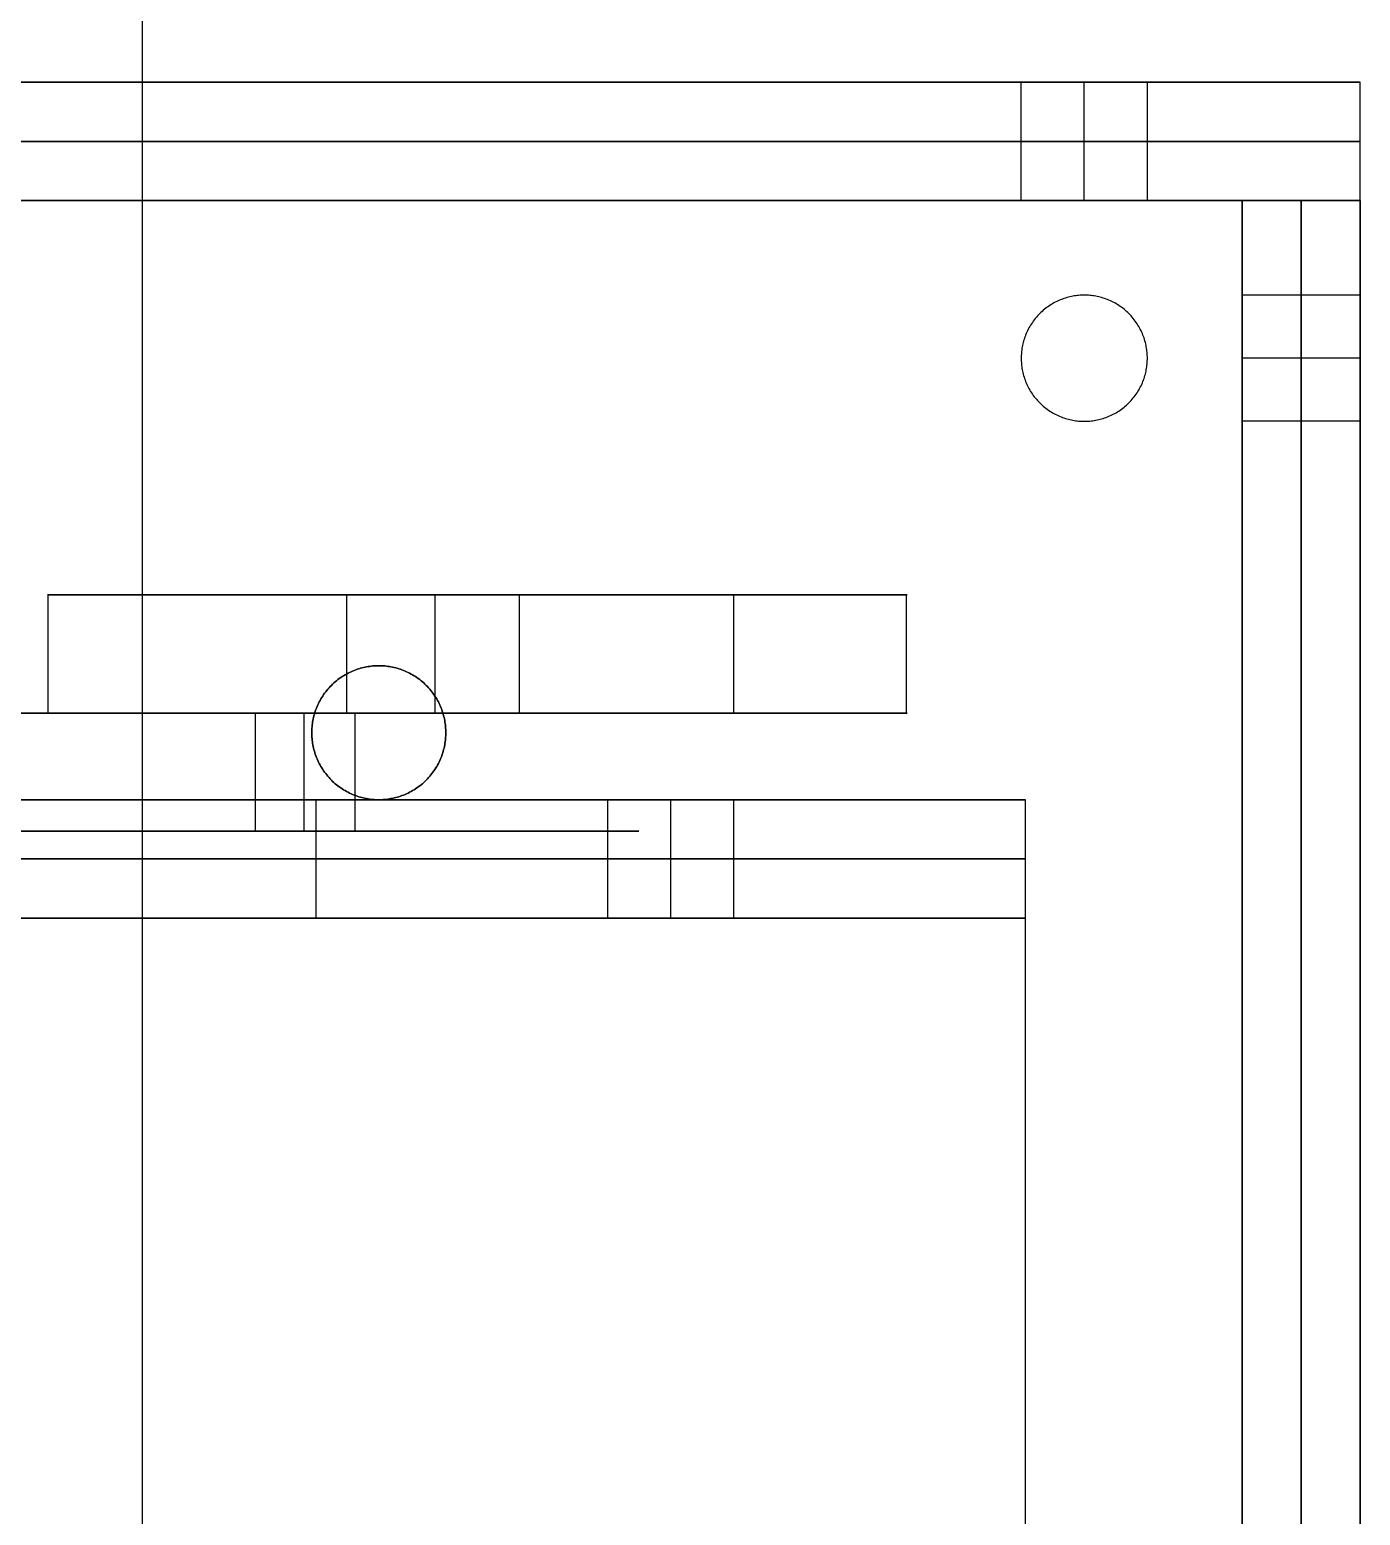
# Model space of a CAD drawing. Header units: millimetres. Extents: x -232 to 139, y -100 to 100.
# Drawn here: x 36.14 to 69.89, y 15.15 to 52.83 of the extents above; entities that cross this region are included whole.
import ezdxf

# ---------------------------------------------------------------- set-up
doc = ezdxf.new("R2010")
doc.units = ezdxf.units.MM
doc.header["$MEASUREMENT"] = 0
doc.layers.add('body', color=30, linetype='Continuous', true_color=0xff8000)

msp = doc.modelspace()

# ---------------------------------------------------------------- linework, layer by layer
at = {"layer": 'body'}
for p, q in [((39, -91.4, -4), (39, 91.4, -4)), ((39, -91.4, -7), (39, 91.4, -7)), ((39, -91.4, -74), (39, 91.4, -74)), ((39, -91.4, -71), (39, 91.4, -71)), ((30.014, 51.5, 57.149), (52.554, 51.5, 57.149)), ((30.014, 48.5, 57.149), (52.554, 48.5, 57.149)), ((66.887, 48.5, 22.408), (66.887, -48.5, 22.408)), ((69.887, 48.5, 22.408), (69.887, -48.5, 22.408)), ((61.395, 33.3, 229.141), (-11.074, 33.3, 229.141)), ((61.395, 30.3, 229.141), (-11.074, 30.3, 229.141))]:
    msp.add_line(p, q, dxfattribs=at)
for points in [[(69.887, 51.5, 5), (18.887, 51.5, 5), (-32.113, 51.5, 5)], [(0.406, 51.5, 109.298), (35.146, 51.5, 74.557), (69.887, 51.5, 39.816)], [(61.287, 48.5, 12), (61.287, 50, 12), (61.287, 51.5, 12)], [(61.287, 48.5, 35.816), (61.287, 50, 35.816), (61.287, 51.5, 35.816)], [(62.887, 48.5, 10.4), (62.887, 50, 10.4), (62.887, 51.5, 10.4)], [(62.887, 48.5, 13.6), (62.887, 50, 13.6), (62.887, 51.5, 13.6)], [(62.887, 48.5, 34.216), (62.887, 50, 34.216), (62.887, 51.5, 34.216)], [(62.887, 48.5, 37.416), (62.887, 50, 37.416), (62.887, 51.5, 37.416)], [(64.487, 48.5, 12), (64.487, 50, 12), (64.487, 51.5, 12)], [(64.487, 48.5, 35.816), (64.487, 50, 35.816), (64.487, 51.5, 35.816)], [(69.887, 48.5, 5), (69.887, 50, 5), (69.887, 51.5, 5)], [(69.887, 51.5, 39.816), (69.887, 51.5, 22.408), (69.887, 51.5, 5)], [(69.887, 48.5, 39.816), (69.887, 50, 39.816), (69.887, 51.5, 39.816)], [(69.887, 48.5, 22.408), (69.887, 50, 22.408), (69.887, 51.5, 22.408)], [(69.887, 50, 5), (18.887, 50, 5), (-32.113, 50, 5)], [(0.406, 50, 109.298), (35.146, 50, 74.557), (69.887, 50, 39.816)], [(69.887, 50, 39.816), (69.887, 50, 22.408), (69.887, 50, 5)], [(69.887, 48.5, 5), (18.887, 48.5, 5), (-32.113, 48.5, 5)], [(66.887, 48.5, 5), (18.887, 48.5, 5), (-29.113, 48.5, 5)], [(66.887, 48.5, 8), (18.887, 48.5, 8), (-29.113, 48.5, 8)], [(66.887, 48.5, 6.5), (18.887, 48.5, 6.5), (-29.113, 48.5, 6.5)], [(0.406, 48.5, 109.298), (35.146, 48.5, 74.557), (69.887, 48.5, 39.816)], [(69.887, 48.5, 39.816), (68.387, 48.5, 39.816), (66.887, 48.5, 39.816)], [(66.887, -48.5, 39.816), (66.887, 0, 39.816), (66.887, 48.5, 39.816)], [(69.887, 48.5, 5), (68.387, 48.5, 5), (66.887, 48.5, 5)], [(66.887, 48.5, 39.816), (66.887, 48.5, 22.408), (66.887, 48.5, 5)], [(66.887, 48.5, 5), (66.887, 0, 5), (66.887, -48.5, 5)], [(69.887, 48.5, 22.408), (68.387, 48.5, 22.408), (66.887, 48.5, 22.408)], [(66.887, -48.5, 5), (66.887, 0, 5), (66.887, 48.5, 5)], [(66.887, 48.5, 5), (66.887, 48.5, 6.5), (66.887, 48.5, 8)], [(66.887, -48.5, 8), (66.887, 0, 8), (66.887, 48.5, 8)], [(66.887, -48.5, 6.5), (66.887, 0, 6.5), (66.887, 48.5, 6.5)], [(68.387, -48.5, 39.816), (68.387, 0, 39.816), (68.387, 48.5, 39.816)], [(68.387, 48.5, 39.816), (68.387, 48.5, 22.408), (68.387, 48.5, 5)], [(68.387, 48.5, 5), (68.387, 0, 5), (68.387, -48.5, 5)], [(69.887, 48.5, 39.816), (69.887, 48.5, 22.408), (69.887, 48.5, 5)], [(69.887, -48.5, 39.816), (69.887, 0, 39.816), (69.887, 48.5, 39.816)], [(69.887, 48.5, 39.816), (69.887, 48.5, 22.408), (69.887, 48.5, 5)], [(69.887, 48.5, 5), (69.887, 0, 5), (69.887, -48.5, 5)], [(62.887, 46.1, 8), (62.887, 46.1, 6.5), (62.887, 46.1, 5)], [(69.887, 46.1, 35.816), (68.387, 46.1, 35.816), (66.887, 46.1, 35.816)], [(69.887, 46.1, 12), (68.387, 46.1, 12), (66.887, 46.1, 12)], [(61.287, 44.5, 8), (61.287, 44.5, 6.5), (61.287, 44.5, 5)], [(64.487, 44.5, 8), (64.487, 44.5, 6.5), (64.487, 44.5, 5)], [(69.887, 44.5, 10.4), (68.387, 44.5, 10.4), (66.887, 44.5, 10.4)], [(69.887, 44.5, 13.6), (68.387, 44.5, 13.6), (66.887, 44.5, 13.6)], [(69.887, 44.5, 34.216), (68.387, 44.5, 34.216), (66.887, 44.5, 34.216)], [(69.887, 44.5, 37.416), (68.387, 44.5, 37.416), (66.887, 44.5, 37.416)], [(62.887, 42.9, 8), (62.887, 42.9, 6.5), (62.887, 42.9, 5)], [(69.887, 42.9, 12), (68.387, 42.9, 12), (66.887, 42.9, 12)], [(69.887, 42.9, 35.816), (68.387, 42.9, 35.816), (66.887, 42.9, 35.816)], [(36.612, 38.5, 71.676), (41.518, 38.5, 132.284), (46.425, 38.5, 192.891)], [(36.612, 35.5, 71.676), (36.612, 37, 71.676), (36.612, 38.5, 71.676)], [(44.188, 35.5, 71.192), (44.188, 37, 71.192), (44.188, 38.5, 71.192)], [(46.425, 35.5, 192.891), (46.425, 37, 192.891), (46.425, 38.5, 192.891)], [(48.565, 35.5, 70.709), (48.565, 37, 70.709), (48.565, 38.5, 70.709)], [(58.378, 38.5, 191.924), (53.471, 38.5, 131.316), (48.565, 38.5, 70.709)], [(54.001, 35.5, 192.408), (54.001, 37, 192.408), (54.001, 38.5, 192.408)], [(58.378, 35.5, 191.924), (58.378, 37, 191.924), (58.378, 38.5, 191.924)], [(44.995, 36.7, 5), (44.995, 36.7, 6.5), (44.995, 36.7, 8)], [(14.801, 35.5, 64.42), (28.33, 35.5, 63.322), (41.86, 35.5, 62.223)], [(43.091, 35.5, 80.177), (29.675, 35.5, 81.266), (16.259, 35.5, 82.355)], [(36.612, 35.5, 71.676), (41.518, 35.5, 132.284), (46.425, 35.5, 192.891)], [(41.86, 35.5, 62.223), (41.86, 34, 62.223), (41.86, 32.5, 62.223)], [(43.091, 35.5, 80.177), (43.091, 34, 80.177), (43.091, 32.5, 80.177)], [(44.388, 35.5, 71.192), (44.388, 34, 71.192), (44.388, 32.5, 71.192)], [(58.378, 35.5, 191.924), (53.471, 35.5, 131.316), (48.565, 35.5, 70.709)], [(43.295, 35, 5), (43.295, 35, 6.5), (43.295, 35, 8)], [(46.695, 35, 5), (46.695, 35, 6.5), (46.695, 35, 8)], [(61.395, 33.3, 274.869), (23.661, 33.3, 274.869), (-14.074, 33.3, 274.869)], [(61.395, 33.3, 277.869), (23.661, 33.3, 277.869), (-14.074, 33.3, 277.869)], [(61.395, 33.3, 276.369), (23.661, 33.3, 276.369), (-14.074, 33.3, 276.369)], [(-11.074, 33.3, 274.869), (25.161, 33.3, 274.869), (61.395, 33.3, 274.869)], [(43.407, 33.3, 197.38), (32.407, 33.3, 197.381), (21.407, 33.3, 197.381)], [(43.407, 30.3, 192.407), (43.407, 31.8, 192.407), (43.407, 33.3, 192.407)], [(43.407, 30.3, 197.38), (43.407, 31.8, 197.38), (43.407, 33.3, 197.38)], [(43.407, 33.3, 192.407), (43.407, 33.3, 194.894), (43.407, 33.3, 197.38)], [(43.407, 30.3, 194.894), (43.407, 31.8, 194.894), (43.407, 33.3, 194.894)], [(44.995, 33.3, 5), (44.995, 33.3, 6.5), (44.995, 33.3, 8)], [(50.801, 30.3, 192.407), (50.801, 31.8, 192.407), (50.801, 33.3, 192.407)], [(52.401, 30.3, 183.414), (52.401, 31.8, 183.414), (52.401, 33.3, 183.414)], [(52.401, 30.3, 194.007), (52.401, 31.8, 194.007), (52.401, 33.3, 194.007)], [(52.401, 30.3, 190.807), (52.401, 31.8, 190.807), (52.401, 33.3, 190.807)], [(54.001, 30.3, 192.407), (54.001, 31.8, 192.407), (54.001, 33.3, 192.407)], [(61.395, 30.3, 274.869), (61.395, 31.8, 274.869), (61.395, 33.3, 274.869)], [(61.395, 30.3, 192.407), (61.395, 31.8, 192.407), (61.395, 33.3, 192.407)], [(61.395, 30.3, 197.381), (61.395, 31.8, 197.381), (61.395, 33.3, 197.381)], [(61.395, -33.3, 274.869), (61.395, 0, 274.869), (61.395, 33.3, 274.869)], [(61.395, 33.3, 274.869), (61.395, 33.3, 276.369), (61.395, 33.3, 277.869)], [(61.395, -33.3, 277.869), (61.395, 0, 277.869), (61.395, 33.3, 277.869)], [(61.395, -33.3, 276.369), (61.395, 0, 276.369), (61.395, 33.3, 276.369)], [(14.801, 32.5, 64.42), (28.33, 32.5, 63.322), (41.86, 32.5, 62.223)], [(43.091, 32.5, 80.177), (29.675, 32.5, 81.266), (16.259, 32.5, 82.355)], [(-11.074, 31.8, 274.869), (25.161, 31.8, 274.869), (61.395, 31.8, 274.869)], [(43.407, 31.8, 197.38), (32.407, 31.8, 197.381), (21.407, 31.8, 197.381)], [(43.407, 31.8, 192.407), (43.407, 31.8, 194.894), (43.407, 31.8, 197.38)], [(-11.074, 30.3, 274.869), (25.161, 30.3, 274.869), (61.395, 30.3, 274.869)], [(43.407, 30.3, 197.38), (32.407, 30.3, 197.381), (21.407, 30.3, 197.381)], [(43.407, 30.3, 192.407), (43.407, 30.3, 194.894), (43.407, 30.3, 197.38)]]:
    msp.add_open_spline(points, degree=2, dxfattribs=at)
at = {"layer": 'body', "extrusion": (-1.13243e-13, 1, 0)}
msp.add_rational_spline([(64.487, 51.5, 12), (64.487, 51.5, 13.6), (62.887, 51.5, 13.6), (61.287, 51.5, 13.6), (61.287, 51.5, 12), (61.287, 51.5, 10.4), (62.887, 51.5, 10.4), (64.487, 51.5, 10.4), (64.487, 51.5, 12)], [0.999999720675, 0.707106920849, 1, 0.707106781187, 1, 0.707106781187, 1, 0.707106920849, 0.999999720675], degree=2, knots=[0, 0, 0, 2.513274, 2.513274, 5.026548, 5.026548, 7.539823, 7.539823, 10.053096, 10.053096, 10.053096], dxfattribs=at)
at = {"layer": 'body', "extrusion": (-1.06581e-13, 1, 0)}
msp.add_rational_spline([(64.487, 51.5, 35.816), (64.487, 51.5, 37.416), (62.887, 51.5, 37.416), (61.287, 51.5, 37.416), (61.287, 51.5, 35.816), (61.287, 51.5, 34.216), (62.887, 51.5, 34.216), (64.487, 51.5, 34.216), (64.487, 51.5, 35.816)], [0.999999720675, 0.707106920849, 1, 0.707106781187, 1, 0.707106781187, 1, 0.707106920849, 0.999999720675], degree=2, knots=[0, 0, 0, 2.513274, 2.513274, 5.026548, 5.026548, 7.539823, 7.539823, 10.053096, 10.053096, 10.053096], dxfattribs=at)
at = {"layer": 'body', "extrusion": (-1.04361e-13, 1, 0)}
msp.add_rational_spline([(64.487, 48.5, 12), (64.487, 48.5, 13.6), (62.887, 48.5, 13.6), (61.287, 48.5, 13.6), (61.287, 48.5, 12), (61.287, 48.5, 10.4), (62.887, 48.5, 10.4), (64.487, 48.5, 10.4), (64.487, 48.5, 12)], [0.999999860338, 0.707106851018, 1, 0.707106781187, 1, 0.707106781187, 1, 0.707106851018, 0.999999860338], degree=2, knots=[0, 0, 0, 2.513274, 2.513274, 5.026548, 5.026548, 7.539823, 7.539823, 10.053096, 10.053096, 10.053096], dxfattribs=at)
at = {"layer": 'body', "extrusion": (-1.02141e-13, 1, 0)}
msp.add_rational_spline([(64.487, 48.5, 35.816), (64.487, 48.5, 37.416), (62.887, 48.5, 37.416), (61.287, 48.5, 37.416), (61.287, 48.5, 35.816), (61.287, 48.5, 34.216), (62.887, 48.5, 34.216), (64.487, 48.5, 34.216), (64.487, 48.5, 35.816)], [0.999999720675, 0.707106920849, 1, 0.707106781187, 1, 0.707106781187, 1, 0.707106920849, 0.999999720675], degree=2, knots=[0, 0, 0, 2.513274, 2.513274, 5.026548, 5.026548, 7.539823, 7.539823, 10.053096, 10.053096, 10.053096], dxfattribs=at)
at = {"layer": 'body'}
for points, weights, knots in [([(62.887, 46.1, 5), (64.487, 46.1, 5), (64.487, 44.5, 5), (64.487, 42.9, 5), (62.887, 42.9, 5), (61.287, 42.9, 5), (61.287, 44.5, 5), (61.287, 46.1, 5), (62.887, 46.1, 5)], [1, 0.707106781187, 1, 0.707106781187, 1, 0.707106781187, 1, 0.707106851018, 0.999999860338], [0, 0, 0, 2.513274, 2.513274, 5.026549, 5.026549, 7.539823, 7.539823, 10.053096, 10.053096, 10.053096]), ([(62.887, 46.1, 8), (64.487, 46.1, 8), (64.487, 44.5, 8), (64.487, 42.9, 8), (62.887, 42.9, 8), (61.287, 42.9, 8), (61.287, 44.5, 8), (61.287, 46.1, 8), (62.887, 46.1, 8)], [1, 0.707106781187, 1, 0.707106781187, 1, 0.707106781187, 1, 0.707106851018, 0.999999860338], [0, 0, 0, 2.513274, 2.513274, 5.026549, 5.026549, 7.539823, 7.539823, 10.053096, 10.053096, 10.053096]), ([(46.695, 35, 5), (46.695, 33.3, 5), (44.995, 33.3, 5), (43.295, 33.3, 5), (43.295, 35, 5), (43.295, 36.7, 5), (44.995, 36.7, 5), (46.695, 36.7, 5), (46.695, 35, 5)], [1, 0.707106781187, 1, 0.707106781187, 1, 0.707106781187, 1, 0.707106851018, 0.999999860338], [-10.681415, -10.681415, -10.681415, -8.011061, -8.011061, -5.340707, -5.340707, -2.670353, -2.670353, 0, 0, 0]), ([(46.695, 35, 8), (46.695, 33.3, 8), (44.995, 33.3, 8), (43.295, 33.3, 8), (43.295, 35, 8), (43.295, 36.7, 8), (44.995, 36.7, 8), (46.695, 36.7, 8), (46.695, 35, 8)], [1, 0.707106781187, 1, 0.707106781187, 1, 0.707106781187, 1, 0.707106851018, 0.999999860338], [-10.681415, -10.681415, -10.681415, -8.011061, -8.011061, -5.340707, -5.340707, -2.670353, -2.670353, 0, 0, 0]), ([(46.695, 35, 8), (46.695, 36.7, 8), (44.995, 36.7, 8), (43.295, 36.7, 8), (43.295, 35, 8), (43.295, 33.3, 8), (44.995, 33.3, 8), (46.695, 33.3, 8), (46.695, 35, 8)], [1, 0.707106781187, 1, 0.707106781187, 1, 0.707106781187, 1, 0.707106781187, 1], [0, 0, 0, 2.670354, 2.670354, 5.340708, 5.340708, 8.011061, 8.011061, 10.681415, 10.681415, 10.681415])]:
    msp.add_rational_spline(points, weights, degree=2, knots=knots, dxfattribs=at)
at = {"layer": 'body', "extrusion": (-1, 3.83516e-14, 2.51069e-06)}
msp.add_open_spline([(66.887, 46.1, 12), (66.887, 46.1, 12.424), (66.887, 45.931, 12.831), (66.887, 45.483, 13.28), (66.887, 45.306, 13.398), (66.887, 44.918, 13.559), (66.887, 44.71, 13.6), (66.887, 44.5, 13.6), (66.887, 44.29, 13.6), (66.887, 44.082, 13.559), (66.887, 43.694, 13.398), (66.887, 43.517, 13.28), (66.887, 43.069, 12.831), (66.887, 42.9, 12.424), (66.887, 42.9, 12), (66.887, 42.9, 11.576), (66.887, 43.069, 11.169), (66.887, 43.517, 10.72), (66.887, 43.694, 10.602), (66.887, 44.082, 10.441), (66.887, 44.29, 10.4), (66.887, 44.5, 10.4), (66.887, 44.71, 10.4), (66.887, 44.918, 10.441), (66.887, 45.306, 10.602), (66.887, 45.483, 10.72), (66.887, 45.931, 11.169), (66.887, 46.1, 11.576), (66.887, 46.1, 12)], degree=3, knots=[0, 0, 0, 0, 1.283182, 1.283182, 1.91855, 1.91855, 2.553917, 2.553917, 2.553917, 3.189284, 3.189284, 3.824652, 3.824652, 5.107834, 5.107834, 5.107834, 6.390895, 6.390895, 7.026323, 7.026323, 7.661751, 7.661751, 7.661751, 8.297179, 8.297179, 8.932607, 8.932607, 10.215669, 10.215669, 10.215669, 10.215669], dxfattribs=at)
at = {"layer": 'body', "extrusion": (-1, 3.10862e-14, 2.51069e-06)}
msp.add_open_spline([(66.887, 46.1, 35.816), (66.887, 46.1, 36.241), (66.887, 45.931, 36.648), (66.887, 45.483, 37.096), (66.887, 45.306, 37.214), (66.887, 44.918, 37.375), (66.887, 44.71, 37.416), (66.887, 44.5, 37.416), (66.887, 44.29, 37.416), (66.887, 44.082, 37.375), (66.887, 43.694, 37.214), (66.887, 43.517, 37.096), (66.887, 43.069, 36.648), (66.887, 42.9, 36.241), (66.887, 42.9, 35.816), (66.887, 42.9, 35.392), (66.887, 43.069, 34.985), (66.887, 43.517, 34.536), (66.887, 43.694, 34.418), (66.887, 44.082, 34.258), (66.887, 44.29, 34.216), (66.887, 44.5, 34.216), (66.887, 44.71, 34.216), (66.887, 44.918, 34.258), (66.887, 45.306, 34.418), (66.887, 45.483, 34.536), (66.887, 45.931, 34.985), (66.887, 46.1, 35.392), (66.887, 46.1, 35.816)], degree=3, knots=[0, 0, 0, 0, 1.283182, 1.283182, 1.91855, 1.91855, 2.553917, 2.553917, 2.553917, 3.189285, 3.189285, 3.824652, 3.824652, 5.107834, 5.107834, 5.107834, 6.390895, 6.390895, 7.026323, 7.026323, 7.661751, 7.661751, 7.661751, 8.297179, 8.297179, 8.932608, 8.932608, 10.215669, 10.215669, 10.215669, 10.215669], dxfattribs=at)
at = {"layer": 'body', "extrusion": (1, 0, 0)}
msp.add_rational_spline([(66.887, 46.1, 35.816), (66.887, 46.1, 34.216), (66.887, 44.5, 34.216), (66.887, 42.9, 34.216), (66.887, 42.9, 35.816), (66.887, 42.9, 37.416), (66.887, 44.5, 37.416), (66.887, 46.1, 37.416), (66.887, 46.1, 35.816)], [1, 0.707106781187, 1, 0.707106781187, 1, 0.707106781187, 1, 0.707106781187, 1], degree=2, knots=[-10.053096, -10.053096, -10.053096, -7.539822, -7.539822, -5.026548, -5.026548, -2.513274, -2.513274, 0, 0, 0], dxfattribs=at)
at = {"layer": 'body', "extrusion": (-1, 3.31639e-14, 2.51069e-06)}
msp.add_open_spline([(69.887, 46.1, 12), (69.887, 46.1, 12.424), (69.887, 45.931, 12.831), (69.887, 45.483, 13.28), (69.887, 45.306, 13.398), (69.887, 44.918, 13.559), (69.887, 44.71, 13.6), (69.887, 44.5, 13.6), (69.887, 44.29, 13.6), (69.887, 44.082, 13.559), (69.887, 43.694, 13.398), (69.887, 43.517, 13.28), (69.887, 43.069, 12.831), (69.887, 42.9, 12.424), (69.887, 42.9, 12), (69.887, 42.9, 11.576), (69.887, 43.069, 11.169), (69.887, 43.517, 10.72), (69.887, 43.694, 10.602), (69.887, 44.082, 10.441), (69.887, 44.29, 10.4), (69.887, 44.5, 10.4), (69.887, 44.71, 10.4), (69.887, 44.918, 10.441), (69.887, 45.306, 10.602), (69.887, 45.483, 10.72), (69.887, 45.931, 11.169), (69.887, 46.1, 11.576), (69.887, 46.1, 12)], degree=3, knots=[0, 0, 0, 0, 1.283182, 1.283182, 1.91855, 1.91855, 2.553917, 2.553917, 2.553917, 3.189284, 3.189284, 3.824652, 3.824652, 5.107834, 5.107834, 5.107834, 6.390895, 6.390895, 7.026323, 7.026323, 7.661751, 7.661751, 7.661751, 8.297179, 8.297179, 8.932607, 8.932607, 10.215669, 10.215669, 10.215669, 10.215669], dxfattribs=at)
at = {"layer": 'body', "extrusion": (-1, 3.0274e-14, 2.51069e-06)}
msp.add_open_spline([(69.887, 46.1, 35.816), (69.887, 46.1, 36.241), (69.887, 45.931, 36.648), (69.887, 45.483, 37.096), (69.887, 45.306, 37.214), (69.887, 44.918, 37.375), (69.887, 44.71, 37.416), (69.887, 44.5, 37.416), (69.887, 44.29, 37.416), (69.887, 44.082, 37.375), (69.887, 43.694, 37.214), (69.887, 43.517, 37.096), (69.887, 43.069, 36.648), (69.887, 42.9, 36.241), (69.887, 42.9, 35.816), (69.887, 42.9, 35.392), (69.887, 43.069, 34.985), (69.887, 43.517, 34.536), (69.887, 43.694, 34.418), (69.887, 44.082, 34.258), (69.887, 44.29, 34.216), (69.887, 44.5, 34.216), (69.887, 44.71, 34.216), (69.887, 44.918, 34.258), (69.887, 45.306, 34.418), (69.887, 45.483, 34.536), (69.887, 45.931, 34.985), (69.887, 46.1, 35.392), (69.887, 46.1, 35.816)], degree=3, knots=[0, 0, 0, 0, 1.283182, 1.283182, 1.91855, 1.91855, 2.553917, 2.553917, 2.553917, 3.189285, 3.189285, 3.824652, 3.824652, 5.107834, 5.107834, 5.107834, 6.390896, 6.390896, 7.026324, 7.026324, 7.661752, 7.661752, 7.661752, 8.29718, 8.29718, 8.932608, 8.932608, 10.215669, 10.215669, 10.215669, 10.215669], dxfattribs=at)
at = {"layer": 'body', "extrusion": (0, -1, 0)}
for points, weights, knots in [([(48.565, 38.5, 70.709), (48.081, 38.5, 64.732), (42.104, 38.5, 65.216), (36.128, 38.5, 65.7), (36.612, 38.5, 71.676)], [1, 0.707106781187, 1, 0.707106781187, 1], [0, 0, 0, 9.418495, 9.418495, 18.83699, 18.83699, 18.83699]), ([(44.188, 38.5, 71.192), (44.188, 38.5, 72.792), (42.588, 38.5, 72.792), (40.988, 38.5, 72.792), (40.988, 38.5, 71.192), (40.988, 38.5, 69.592), (42.588, 38.5, 69.592), (44.188, 38.5, 69.592), (44.188, 38.5, 71.192)], [1, 0.707106781187, 1, 0.707106781187, 1, 0.707106781187, 1, 0.707106781187, 1], [28.890086, 28.890086, 28.890086, 31.40336, 31.40336, 33.916634, 33.916634, 36.429908, 36.429908, 38.943183, 38.943183, 38.943183]), ([(48.565, 35.5, 70.709), (48.081, 35.5, 64.732), (42.104, 35.5, 65.216), (36.128, 35.5, 65.7), (36.612, 35.5, 71.676)], [1, 0.707106781187, 1, 0.707106781187, 1], [0, 0, 0, 9.418495, 9.418495, 18.83699, 18.83699, 18.83699]), ([(44.188, 35.5, 71.192), (44.188, 35.5, 72.792), (42.588, 35.5, 72.792), (40.988, 35.5, 72.792), (40.988, 35.5, 71.192), (40.988, 35.5, 69.592), (42.588, 35.5, 69.592), (44.188, 35.5, 69.592), (44.188, 35.5, 71.192)], [1, 0.707106781187, 1, 0.707106781187, 1, 0.707106781187, 1, 0.707106781187, 1], [28.890086, 28.890086, 28.890086, 31.40336, 31.40336, 33.916634, 33.916634, 36.429908, 36.429908, 38.943183, 38.943183, 38.943183])]:
    msp.add_rational_spline(points, weights, degree=2, knots=knots, dxfattribs=at)
at = {"layer": 'body', "extrusion": (5.90582e-16, 1, -4.78111e-17)}
for points in [[(46.425, 38.5, 192.891), (46.909, 38.5, 198.868), (52.885, 38.5, 198.384), (58.862, 38.5, 197.9), (58.378, 38.5, 191.924)], [(46.425, 35.5, 192.891), (46.909, 35.5, 198.868), (52.885, 35.5, 198.384), (58.862, 35.5, 197.9), (58.378, 35.5, 191.924)]]:
    msp.add_rational_spline(points, [1, 0.707106781187, 1, 0.707106781187, 1], degree=2, knots=[-140.448593, -140.448593, -140.448593, -131.030098, -131.030098, -121.611604, -121.611604, -121.611604], dxfattribs=at)
at = {"layer": 'body', "extrusion": (0, 1, 0)}
for points, weights, knots in [([(54.001, 38.5, 192.408), (54.001, 38.5, 194.008), (52.401, 38.5, 194.007), (50.801, 38.5, 194.007), (50.801, 38.5, 192.407), (50.801, 38.5, 190.807), (52.401, 38.5, 190.807), (54.001, 38.5, 190.808), (54.001, 38.5, 192.408)], [1, 0.707106781187, 1, 0.707106781187, 1, 0.707106781187, 1, 0.707106781187, 1], [18.83699, 18.83699, 18.83699, 21.350264, 21.350264, 23.863538, 23.863538, 26.376812, 26.376812, 28.890086, 28.890086, 28.890086]), ([(44.388, 35.5, 71.192), (44.388, 35.5, 69.392), (42.588, 35.5, 69.392), (40.788, 35.5, 69.392), (40.788, 35.5, 71.192), (40.788, 35.5, 72.992), (42.588, 35.5, 72.992), (44.388, 35.5, 72.992), (44.388, 35.5, 71.192)], [1, 0.707106781187, 1, 0.707106781187, 1, 0.707106781187, 1, 0.707106781187, 1], [208.673496, 208.673496, 208.673496, 211.500929, 211.500929, 214.328363, 214.328363, 217.155796, 217.155796, 219.983229, 219.983229, 219.983229]), ([(41.86, 35.5, 62.223), (45.608, 35.5, 61.919), (48.458, 35.5, 64.372), (51.309, 35.5, 66.825), (51.566, 35.5, 70.577), (51.823, 35.5, 74.328), (49.335, 35.5, 77.148), (46.846, 35.5, 79.967), (43.091, 35.5, 80.177)], [1, 0.922676311904, 1, 0.922676311904, 1, 0.922676311904, 1, 0.922676311904, 1], [109.991202, 109.991202, 109.991202, 117.3461, 117.3461, 124.700998, 124.700998, 132.055896, 132.055896, 139.410794, 139.410794, 139.410794]), ([(54.001, 35.5, 192.408), (54.001, 35.5, 194.008), (52.401, 35.5, 194.007), (50.801, 35.5, 194.007), (50.801, 35.5, 192.407), (50.801, 35.5, 190.807), (52.401, 35.5, 190.807), (54.001, 35.5, 190.808), (54.001, 35.5, 192.408)], [1, 0.707106781187, 1, 0.707106781187, 1, 0.707106781187, 1, 0.707106781187, 1], [18.83699, 18.83699, 18.83699, 21.350264, 21.350264, 23.863538, 23.863538, 26.376812, 26.376812, 28.890086, 28.890086, 28.890086]), ([(61.395, 33.3, 192.407), (61.395, 33.3, 183.414), (52.401, 33.3, 183.414), (43.407, 33.3, 183.414), (43.407, 33.3, 192.407)], [1, 0.707106781187, 1, 0.707106781187, 1], [-681.711241, -681.711241, -681.711241, -667.583754, -667.583754, -653.456267, -653.456267, -653.456267]), ([(54.001, 33.3, 192.407), (54.001, 33.3, 194.007), (52.401, 33.3, 194.007), (50.801, 33.3, 194.007), (50.801, 33.3, 192.407), (50.801, 33.3, 190.807), (52.401, 33.3, 190.807), (54.001, 33.3, 190.807), (54.001, 33.3, 192.407)], [1, 0.707106781187, 1, 0.707106781187, 1, 0.707106781187, 1, 0.707106781187, 1], [-563.735007, -563.735007, -563.735007, -561.221733, -561.221733, -558.708459, -558.708459, -556.195184, -556.195184, -553.68191, -553.68191, -553.68191]), ([(44.388, 32.5, 71.192), (44.388, 32.5, 69.392), (42.588, 32.5, 69.392), (40.788, 32.5, 69.392), (40.788, 32.5, 71.192), (40.788, 32.5, 72.992), (42.588, 32.5, 72.992), (44.388, 32.5, 72.992), (44.388, 32.5, 71.192)], [1, 0.707106781187, 1, 0.707106781187, 1, 0.707106781187, 1, 0.707106781187, 1], [208.673496, 208.673496, 208.673496, 211.500929, 211.500929, 214.328363, 214.328363, 217.155796, 217.155796, 219.983229, 219.983229, 219.983229]), ([(41.86, 32.5, 62.223), (45.608, 32.5, 61.919), (48.458, 32.5, 64.372), (51.309, 32.5, 66.825), (51.566, 32.5, 70.577), (51.823, 32.5, 74.328), (49.335, 32.5, 77.148), (46.846, 32.5, 79.967), (43.091, 32.5, 80.177)], [1, 0.922676311904, 1, 0.922676311904, 1, 0.922676311904, 1, 0.922676311904, 1], [109.991202, 109.991202, 109.991202, 117.3461, 117.3461, 124.700998, 124.700998, 132.055896, 132.055896, 139.410794, 139.410794, 139.410794]), ([(61.395, 31.8, 192.407), (61.395, 31.8, 183.414), (52.401, 31.8, 183.414), (43.407, 31.8, 183.414), (43.407, 31.8, 192.407)], [1, 0.707106781187, 1, 0.707106781187, 1], [-681.711241, -681.711241, -681.711241, -667.583754, -667.583754, -653.456267, -653.456267, -653.456267]), ([(54.001, 31.8, 192.407), (54.001, 31.8, 194.007), (52.401, 31.8, 194.007), (50.801, 31.8, 194.007), (50.801, 31.8, 192.407), (50.801, 31.8, 190.807), (52.401, 31.8, 190.807), (54.001, 31.8, 190.807), (54.001, 31.8, 192.407)], [1, 0.707106781187, 1, 0.707106781187, 1, 0.707106781187, 1, 0.707106781187, 1], [-563.735007, -563.735007, -563.735007, -561.221733, -561.221733, -558.708459, -558.708459, -556.195184, -556.195184, -553.68191, -553.68191, -553.68191])]:
    msp.add_rational_spline(points, weights, degree=2, knots=knots, dxfattribs=at)
at = {"layer": 'body'}
for points in [[(61.395, 33.3, 274.869), (61.395, 33.3, 236.125), (61.395, 33.3, 197.381), (61.395, 33.3, 194.894), (61.395, 33.3, 192.407)], [(61.395, 31.8, 274.869), (61.395, 31.8, 236.125), (61.395, 31.8, 197.381), (61.395, 31.8, 194.894), (61.395, 31.8, 192.407)], [(61.395, 30.3, 274.869), (61.395, 30.3, 236.125), (61.395, 30.3, 197.381), (61.395, 30.3, 194.894), (61.395, 30.3, 192.407)]]:
    msp.add_open_spline(points, degree=2, knots=[-764.172712, -764.172712, -764.172712, -686.684352, -686.684352, -681.711241, -681.711241, -681.711241], dxfattribs=at)
at = {"layer": 'body', "extrusion": (2.12212e-29, 1, 3.95016e-16)}
msp.add_rational_spline([(61.395, 30.3, 192.407), (61.395, 30.3, 183.414), (52.401, 30.3, 183.414), (43.407, 30.3, 183.414), (43.407, 30.3, 192.407)], [1, 0.707106781187, 1, 0.707106781187, 1], degree=2, knots=[-681.711241, -681.711241, -681.711241, -667.583754, -667.583754, -653.456267, -653.456267, -653.456267], dxfattribs=at)
at = {"layer": 'body', "extrusion": (0, 1, 1.11022e-15)}
msp.add_rational_spline([(54.001, 30.3, 192.407), (54.001, 30.3, 194.007), (52.401, 30.3, 194.007), (50.801, 30.3, 194.007), (50.801, 30.3, 192.407), (50.801, 30.3, 190.807), (52.401, 30.3, 190.807), (54.001, 30.3, 190.807), (54.001, 30.3, 192.407)], [1, 0.707106781187, 1, 0.707106781187, 1, 0.707106781187, 1, 0.707106781187, 1], degree=2, knots=[-563.735007, -563.735007, -563.735007, -561.221733, -561.221733, -558.708459, -558.708459, -556.195184, -556.195184, -553.68191, -553.68191, -553.68191], dxfattribs=at)

doc.saveas('drawing.dxf')
